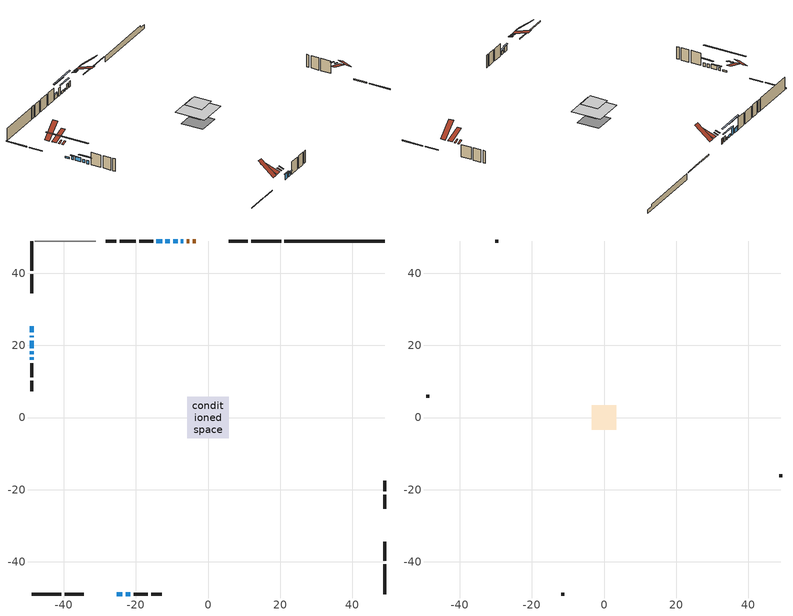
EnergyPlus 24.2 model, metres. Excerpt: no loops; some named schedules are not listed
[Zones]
conditioned space
 floor othersidecoefficients (Floor1 construction): -2.26,-2.26 -2.26,2.26 2.26,2.26 2.26,-2.26 z0.23
 floor adiabatic (AdiabaticFloorConstruction): -5.78,-5.78 -5.78,5.78 5.78,5.78 5.78,-5.78 z2.67
 floor foundation (Slab1 construction): -4.25,-4.25 -4.25,4.25 4.25,4.25 4.25,-4.25 z-2.06
 wall outside (RimJoist1 construction): 20.24,48.9 11.95,48.9 / -48.9,-48.9 -40.61,-48.9 / -48.9,48.9 -48.9,40.61 / 48.9,-48.9 48.9,-40.61 z0.23:0.53
 wall outside (RimJoist2 construction): 11.02,48.9 5.82,48.9 / -39.69,-48.9 -34.48,-48.9 / -48.9,39.69 -48.9,34.48 / 48.9,-39.69 48.9,-34.48 z0.23:0.53
 wall outside (AdiabaticWallConstruction 1): -3.4,48.9 -4.21,48.9 z0.23:2.26
 wall outside (AdiabaticWallConstruction): -6.88,48.9 -7.49,48.9 z0.23:1.15; -8.42,48.9 -9.64,48.9 z0.23:1.25; -48.9,25.26 -48.9,23.63 z0.23:0.84; -48.9,22.71 -48.9,22.19 z0.23:1.4; -10.57,48.9 -11.79,48.9 z0.23:3.35; -48.9,21.27 -48.9,19.23 z0.23:1.75; -25.26,-48.9 -23.74,-48.9 z0.23:2.26; -22.81,-48.9 -21.49,-48.9 / -48.9,18.3 -48.9,17.59 / -48.9,16.67 -48.9,15.95 z0.23:1.55; -12.71,48.9 -14.29,48.9 z0.23:1.96
 wall outside (Wall1 construction): -15.22,48.9 -19.09,48.9 / -20.56,-48.9 -16.69,-48.9 / -48.9,15.02 -48.9,11.15 / 48.9,-25.26 48.9,-21.39 z0.23:5.11
 wall outside (Wall3 construction): -25.42,48.9 -28.39,48.9 / -15.76,-48.9 -12.79,-48.9 / -48.9,10.23 -48.9,7.25 / 48.9,-20.46 48.9,-17.49 z0.23:5.11
 wall foundation (FoundationWall1 construction): 21.16,48.9,-2.06 21.16,48.9,0.23 46.13,48.9,0.23 46.13,48.9,-0.57 48.9,48.9,-0.57 48.9,48.9,-2.06
 wall othersidecoefficients (AdiabaticWallConstruction 1): -5.14,48.9 -5.95,48.9 z0.23:2.26
 wall othersidecoefficients (Wall2 construction): -20.02,48.9 -24.49,48.9 z0.23:5.11
 wall adiabatic (Wall5 construction): -31.12,48.9 -47.97,48.9 z0.23:5.11
 window (WindowConstruction): -6.88,48.9 -7.49,48.9 z0.23:1.14
 window (WindowConstruction 9): -8.42,48.9 -9.64,48.9 z0.23:1.24
 window (WindowConstruction 10): -48.9,25.26 -48.9,23.63 z0.23:0.84
 window (WindowConstruction 1): -48.9,22.7 -48.9,22.19 z0.23:1.4
 window (WindowConstruction 2): -10.57,48.9 -11.79,48.9 z0.23:3.35
 window (WindowConstruction 3): -48.9,21.27 -48.9,19.23 z0.23:1.75
 window (WindowConstruction 4): -25.26,-48.9 -23.74,-48.9 z0.23:2.26
 window (WindowConstruction 5): -22.81,-48.9 -21.49,-48.9 z0.23:1.55
 window (WindowConstruction 6): -48.9,18.3 -48.9,17.59 z0.23:1.55
 window (WindowConstruction 7): -12.71,48.9 -14.29,48.9 z0.23:1.96
 window (WindowConstruction 8): -48.9,16.66 -48.9,15.95 z0.23:1.55
 door (Door): -3.41,48.9 -4.21,48.9 z0.23:2.26
 door inside (Door 1): -5.14,48.9 -5.95,48.9 z0.23:2.26
 ceiling adiabatic (AdiabaticFloorConstruction): 5.78,-5.78 5.78,5.78 -5.78,5.78 -5.78,-5.78 z2.67
 roof outside (Roof2 construction): 0.29,48.9,5.11 0.29,42.33,7.3 2.03,42.33,7.3 2.03,48.9,5.11; -28.96,-48.9,5.11 -28.96,-42.33,7.3 -30.69,-42.33,7.3 -30.69,-48.9,5.11; -48.9,28.96,5.11 -42.33,28.96,7.3 -42.33,30.69,7.3 -48.9,30.69,5.11; 48.9,-28.96,5.11 42.33,-28.96,7.3 42.33,-30.69,7.3 48.9,-30.69,5.11
 roof outside (Roof3 construction): -1.07,48.9,5.11 -1.07,47.24,5.66 -0.63,47.24,5.66 -0.63,48.9,5.11; -27.59,-48.9,5.11 -27.59,-47.24,5.66 -28.03,-47.24,5.66 -28.03,-48.9,5.11; -48.9,27.59,5.11 -47.24,27.59,5.66 -47.24,28.03,5.66 -48.9,28.03,5.11; 48.9,-27.59,5.11 47.24,-27.59,5.66 47.24,-28.03,5.66 48.9,-28.03,5.11
 roof outside (Roof4 construction): -2.48,48.9,5.11 -2.48,47.1,5.71 -2,47.1,5.71 -2,48.9,5.11; -26.19,-48.9,5.11 -26.19,-47.1,5.71 -26.66,-47.1,5.71 -26.66,-48.9,5.11; -48.9,26.19,5.11 -47.1,26.19,5.71 -47.1,26.66,5.71 -48.9,26.66,5.11; 48.9,-26.19,5.11 47.1,-26.19,5.71 47.1,-26.66,5.71 48.9,-26.66,5.11
attic - vented
 floor to conditioned space (Floor2 construction Reversed): -3.39,-3.39 -3.39,3.39 3.39,3.39 3.39,-3.39 z5.11
 wall outside (Wall4 construction): -29.32,48.9 -30.19,48.9 / -11.86,-48.9 -10.98,-48.9 / -48.9,6.32 -48.9,5.45 / 48.9,-16.56 48.9,-15.68 z0.23:5.11
 roof outside (Roof1 construction): 2.96,48.9,5.11 2.96,42.96,10.05 4.89,42.96,10.05 4.89,48.9,5.11; -31.62,-48.9,5.11 -31.62,-42.96,10.05 -33.55,-42.96,10.05 -33.55,-48.9,5.11; -48.9,31.62,5.11 -42.96,31.62,10.05 -42.96,33.55,10.05 -48.9,33.55,5.11; 48.9,-31.62,5.11 42.96,-31.62,10.05 42.96,-33.55,10.05 48.9,-33.55,5.11
shading: -10.13,48.9 -4.24,48.9 -4.24,49.31 -10.13,49.31 z3.78; -14.72,48.9 -3.34,48.9 -3.34,49.31 -14.72,49.31 z6.33; -48.9,16.01 -48.9,32.88 -49.36,32.88 -49.36,16.01 z8.46; -48.9,21.73 -48.9,23.16 -49.3,23.16 -49.3,21.73 z1.86; -14.43,48.9 -7.93,48.9 -7.93,49.31 -14.43,49.31 z5.99; -48.9,19.08 -48.9,21.41 -49.2,21.41 -49.2,19.08 z1.9; -23.28,-48.9 -25.72,-48.9 -25.72,-49.3 -23.28,-49.3 z2.72; -21.03,-48.9 -23.27,-48.9 -23.27,-49.36 -21.03,-49.36 z2.01; -48.9,16.07 -48.9,19.82 -49.36,19.82 -49.36,16.07 z3.07; -14.49,48.9 -12.51,48.9 -12.51,49.31 -14.49,49.31 z2.16; -48.9,14.43 -48.9,18.18 -49.36,18.18 -49.36,14.43 z3.07
[Building]
Building 1: Terrain=Suburbs
[Site:Location]
Erieau AUT_ON: Latitude {deg}=42.25; Longitude {deg}=-81.9; Time Zone {hr}=-5; Elevation {m}=178; Keep Site Location Information=Yes
[Site:GroundTemperature:Shallow]
5.2292, 3.30147, 3.1471, 4.0619, 7.73432, 11.3896, 14.5586, 16.5661, 16.7366, 15.1039, 12.0157, 8.47254
[Site:WaterMainsTemperature]
Calculation Method=Schedule; Temperature Schedule=mains temperature schedule
[Material] Roughness=Rough; Thermal Absorptance=0.9
Name | Thickness {m} | Conductivity {W/m-K} | Density {kg/m3} | Specific Heat {J/kg-K} | Solar Absorptance | Visible Absorptance
asphalt or fiberglass shingles | 0.00635 | 0.162714 | 1121.4 | 1465.45 | 0.4 | 0.4
ceiling loosefill ins | 0.254 | 0.0480833 | 16.02 | 1046.75 | 0.7 | 0.7
ceiling stud and cavity | 0.1397 | 0.11019 | 65.682 | 1177.47 | 0.7 | 0.7
concrete 4.0 in. | 0.1016 | 1.803125 | 2242.8 | 837.4 | 0.7 | 0.7
concrete 8.0 in. | 0.2032 | 1.803125 | 2242.8 | 837.4 | 0.7 | 0.7
door material | 0.04445 | 0.053851 | 512.64 | 1214.23 | 0.7 | 0.7
door material 1 | 0.04445 | 0.060037 | 512.64 | 1214.23 | 0.7 | 0.7
exterior vertical ins | 0.0171831 | 0.029427 | 32.04 | 1214.23 | 0.7 | 0.7
floor covering | 0.0127 | 0.0433444 | 54.468 | 1339.84 | 0.6 | 0.6
floor rigid ins | 0.103632 | 0.029427 | 32.04 | 1214.23 | 0.7 | 0.7
floor rigid ins 1; wall rigid ins 2 | 0.512978 | 0.029427 | 32.04 | 1214.23 | 0.7 | 0.7
floor stud and cavity | 0.1397 | 0.245705 | 92.3553 | 1139.71 | 0.7 | 0.7
floor stud and cavity 1 | 0.1397 | 1.75129 | 37.0049 | 1207.88 | 0.7 | 0.7
furniture material conditioned space 1 | 0.1524 | 0.115458 | 640.8 | 1214.23 | 0.6 | 0.6
gypsum board | 0.0127 | 0.160291 | 801 | 837.4 | 0.6 | 0.6
gypsum board 1 | 0.0127 | 0.160291 | 801 | 837.4 | 0.7 | 0.7
osb sheathing 0.5 in. | 0.0127 | 0.115458 | 512.64 | 1214.23 | 0.7 | 0.7
osb sheathing 0.75 in. | 0.01905 | 0.115458 | 512.64 | 1214.23 | 0.7 | 0.7
osb sheathing 2.0 in. | 0.0508 | 0.115458 | 512.64 | 1214.23 | 0.7 | 0.7
rim joist rigid ins; roof rigid ins; wall rigid ins | 0.051816 | 0.029427 | 32.04 | 1214.23 | 0.7 | 0.7
rim joist stud and cavity | 0.0508 | 0.0405436 | 125.044 | 1163.47 | 0.6 | 0.6
rim joist stud and cavity 1 | 0.0508 | 0.0348607 | 125.044 | 1163.47 | 0.6 | 0.6
roof stud and cavity | 0.2032 | 0.631348 | 78.34581 | 1123.46 | 0.7 | 0.7
roof stud and cavity 1 | 0.2032 | 0.910213 | 78.34581 | 1123.46 | 0.7 | 0.7
roof stud and cavity 2 | 0.2032 | 0.869083 | 78.34581 | 1123.46 | 0.7 | 0.7
wall rigid ins 1 | 0.051816 | 0.029427 | 32.04 | 1214.23 | 0.4 | 0.4
wall stud and cavity | 0.1397 | 0.156179 | 139.0536 | 1170.24 | 0.7 | 0.7
wall stud and cavity 1 | 0.1397 | 0.187766 | 139.0536 | 1170.24 | 0.7 | 0.7
wall stud and cavity 2 | 0.1397 | 0.261849 | 139.0536 | 1170.24 | 0.7 | 0.7
wall stud and cavity 3 | 0.0889 | 6.1454 | 50.32683 | 1063.81 | 0.6 | 0.6
wall stud and cavity 4 | 0.1397 | 0.132111 | 139.0536 | 1170.24 | 0.7 | 0.7
wall stud and cavity 5 | 0.0889 | 0.380278 | 52.3479 | 1209.89 | 0.7 | 0.7
wall stud and cavity 6 | 0.0889 | 0.391764 | 83.0341 | 1211.67 | 0.7 | 0.7
wood siding | 0.0254 | 0.102417 | 544.68 | 1172.36 | 0.4 | 0.4
wood siding 1 | 0.00254 | 0.102417 | 544.68 | 1172.36 | 0.4 | 0.4
wood siding 2; wood siding 3; wood siding 4 | 0.0254 | 0.102417 | 544.68 | 1172.36 | 0.7 | 0.7
[WindowMaterial:SimpleGlazingSystem]
Name | U-Factor {W/m2-K} | Solar Heat Gain Coefficient
WindowMaterial | 2.88102 | 0.57
WindowMaterial 1 | 2.56418 | 0.46
WindowMaterial 10 | 2.671499 | 0.42
WindowMaterial 2 | 2.37851 | 0.65
WindowMaterial 3 | 2.257005 | 0.6
WindowMaterial 4 | 2.57327 | 0.54
WindowMaterial 5 | 2.48526 | 0.57
WindowMaterial 6 | 2.50286 | 0.6
WindowMaterial 7 | 2.2042 | 0.64
WindowMaterial 8 | 2.58576 | 0.52
WindowMaterial 9 | 2.38022 | 0.55
[Construction]
AdiabaticFloorConstruction: floor stud and cavity 1, floor rigid ins 1, osb sheathing 0.75 in., floor covering
AdiabaticWallConstruction: wood siding 3, wall rigid ins 2, wall stud and cavity 5, gypsum board
AdiabaticWallConstruction 1: wood siding 4, wall rigid ins 2, wall stud and cavity 5, gypsum board
Door: door material
Door 1: door material 1
Floor1 construction: floor stud and cavity, floor rigid ins, osb sheathing 0.75 in., floor covering
Floor2 construction Reversed: gypsum board, ceiling stud and cavity, ceiling loosefill ins
FoundationWall1 construction: concrete 8.0 in., gypsum board 1
furniture construction conditioned space 1: furniture material conditioned space 1
PartitionWallConstruction: gypsum board, wall stud and cavity 6, gypsum board
RimJoist1 construction: wood siding 2, rim joist rigid ins, osb sheathing 2.0 in., rim joist stud and cavity
RimJoist2 construction: wood siding 2, rim joist rigid ins, osb sheathing 2.0 in., rim joist stud and cavity 1
Roof1 construction: asphalt or fiberglass shingles
Roof2 construction: asphalt or fiberglass shingles, roof rigid ins, osb sheathing 0.75 in., roof stud and cavity, gypsum board
Roof3 construction: asphalt or fiberglass shingles, roof rigid ins, osb sheathing 0.75 in., roof stud and cavity 1, gypsum board
Roof4 construction: asphalt or fiberglass shingles, roof rigid ins, osb sheathing 0.75 in., roof stud and cavity 2, gypsum board
Slab1 construction: concrete 4.0 in.
Wall1 construction: wood siding, wall rigid ins, osb sheathing 0.5 in., wall stud and cavity, gypsum board
Wall2 construction: wall rigid ins 1, osb sheathing 0.5 in., wall stud and cavity 1, gypsum board
Wall3 construction: wood siding, wall rigid ins, osb sheathing 0.5 in., wall stud and cavity 2, gypsum board
Wall4 construction: wood siding 1, wall stud and cavity 3
Wall5 construction: wall rigid ins 1, osb sheathing 0.5 in., wall stud and cavity 4, gypsum board
WindowConstruction: WindowMaterial
WindowConstruction 1: WindowMaterial 1
WindowConstruction 10: WindowMaterial 10
WindowConstruction 2: WindowMaterial 2
WindowConstruction 3: WindowMaterial 3
WindowConstruction 4: WindowMaterial 4
WindowConstruction 5: WindowMaterial 5
WindowConstruction 6: WindowMaterial 6
WindowConstruction 7: WindowMaterial 7
WindowConstruction 8: WindowMaterial 8
WindowConstruction 9: WindowMaterial 9
[Zone] Multiplier=1; Part of Total Floor Area=Yes
Name | Volume {m3}
attic - vented | 33.1689
conditioned space | 599.4
[Space]
Name | Zone | Volume {m3}
attic - vented 1 | attic - vented | 33.1689
conditioned space 1 | conditioned space | 599.4
[ZoneInfiltration:EffectiveLeakageArea]
infil attic - vented 1: Zone or Space=attic - vented 1; Schedule=Always On Discrete; Effective Air Leakage Area {cm2}=2202.72; Stack Coefficient=0.000683192; Wind Coefficient=1.766e-05
[ZoneMixing]
whole house fan mix: Zone or Space=attic - vented; Schedule=Always On Continuous; Design Flow Rate Calculation Method=Flow/Zone; Design Flow Rate {m3/s}=0; Source Zone or Space=conditioned space
[SurfaceProperty:OtherSideCoefficients]
other non-freezing space: Combined Convective/Radiative Film Coefficient {W/m2-K}=8.35; Constant Temperature Coefficient=1; External Dry-Bulb Temperature Coefficient=0; Ground Temperature Coefficient=0; Wind Speed Coefficient=0; Zone Air Temperature Coefficient=0; Constant Temperature Schedule=other non-freezing space; Previous Other Side Temperature Coefficient=0
[SurfaceProperty:ExposedFoundationPerimeter]
Slab1: Exposed Perimeter Calculation Method=TotalExposedPerimeter; Total Exposed Perimeter {m}=27.737
[InternalMass] Zone or ZoneList=conditioned space; Space or SpaceList=conditioned space 1
Name | Construction | Surface Area {m2}
furniture mass conditioned space 1 | furniture construction conditioned space 1 | 90.4917
partition wall mass | PartitionWallConstruction | 226.229
[Lights]
interior lighting: Zone or ZoneList or Space or SpaceList=conditioned space 1; Schedule=interior lighting schedule; Design Level Calculation Method=LightingLevel; Lighting Level {W}=343.2; Return Air Fraction=0; Fraction Radiant=0.6; Fraction Visible=0.2; Fraction Replaceable=1
[People]
occupants: Zone or ZoneList or Space or SpaceList=conditioned space 1; Number of People Schedule=occupants schedule; Number of People Calculation Method=People; Number of People=3; Fraction Radiant=0.314171; Sensible Heat Fraction=0.56303; Activity Level Schedule=occupants activity schedule; Carbon Dioxide Generation Rate {m3/s-W}=0; Enable ASHRAE 55 Comfort Warnings=No; Mean Radiant Temperature Calculation Type=EnclosureAveraged
[ElectricEquipment] Zone or ZoneList or Space or SpaceList=conditioned space 1; Design Level Calculation Method=EquipmentLevel
Name | Schedule | Design Level {W} | Fraction Latent | Fraction Radiant | Fraction Lost
clothes dryer | clothes dryer schedule | 140.772 | 0.015 | 0.081 | 0.85
clothes washer | clothes washer schedule | 32.1985 | 0.03 | 0.162 | 0.7
cooking range | cooking range schedule | 208.969 | 0.08 | 0.432 | 0.2
dishwasher | dishwasher schedule | 66.8632 | 0.3 | 0.18 | 0.4
fridge | fridge schedule | 72.9452 | 0 | 0.6 | 0
mech vent bath fan 0 | mech vent bath fan 0 schedule | 50.2 | 0 | 0 | 1
mech vent bath fan 1 | mech vent bath fan 1 schedule | 50.2 | 0 | 0 | 1
mech vent bath fan 2 | mech vent bath fan 2 schedule | 50.2 | 0 | 0 | 1
mech vent house fan | mech vent house fan schedule | 0.95 | 0 | 0 | 1
mech vent house fan cfis | mech vent house fan cfis schedule | 0 | 0 | 0 | 0
misc plug loads | misc plug loads schedule | 494.7 | 0.045 | 0.513 | 0.1
whole house fan | Always On Discrete | 0 | 0 | 0 | 1
[OtherEquipment] Zone or ZoneList or Space or SpaceList=conditioned space 1; Design Level Calculation Method=EquipmentLevel
Name | Fuel Type | Schedule | Design Level {W} | Fraction Latent | Fraction Radiant | Fraction Lost
clothes dryer 1 | Electricity | clothes dryer schedule | 0 | 0.015 | 0.081 | 0.85
cooking range 1 | Electricity | cooking range schedule | 0 | 0.08 | 0.432 | 0.2
general water use latent | None | general water use schedule | 59.3978 | 1 | 0 | 0
general water use sensible | None | general water use schedule | -58.539 | 0 | 0.6 | 0
mech vent house fan latent load | None | Always On Discrete | 0 | 1 | 0 | 0
mech vent house fan sensible load | None | Always On Discrete | 0 | 0 | 0 | 0
water heater energy adjustment1 | NaturalGas | Always On Discrete | 0.01 | 0 | 0 | 1
[ZoneInfiltration:DesignFlowRate] Zone or ZoneList or Space or SpaceList=conditioned space 1; Schedule=Always On Discrete; Design Flow Rate Calculation Method=Flow/Zone; Design Flow Rate {m3/s}=0
infil flow; natural vent flow; whole house fan flow
[Foundation:Kiva]
Foundation Kiva 1: Initial Indoor Air Temperature {C}=18; Wall Height Above Grade {m}=0.230002; Wall Depth Below Slab {m}=0.2032; Custom Block Material Name 1=exterior vertical ins; Custom Block Depth 1 {m}=2.28999; Custom Block X Position 1 {m}=0.2159; Custom Block Z Position 1 {m}=0
[Foundation:Kiva:Settings]
Soil Conductivity {W/m-K}=0.849921; Soil Density {kg/m3}=1842.3; Soil Specific Heat {J/kg-K}=418.7; Ground Solar Absorptivity=0.9; Ground Thermal Absorptivity=0.9; Ground Surface Roughness {m}=0.03; Far-Field Width {m}=40; Deep-Ground Boundary Condition=ZeroFlux; Deep-Ground Depth {m}=40; Minimum Cell Dimension {m}=0.2; Maximum Cell Growth Coefficient=3; Simulation Timestep=Timestep
[Exterior:Lights]
exterior lighting: Schedule=exterior lighting schedule; Design Level {W}=75.6
[Schedule:Constant]
Name | Hourly Value
Always On Continuous; mech vent house fan schedule; mech vent house fan cfis schedule; Always On Discrete | 1
other non-freezing space; fridge schedule | 0
occupants activity schedule | 117.228
[Schedule:Week:Daily]
interior lighting schedule Week Rule - Jan1-Jan27: interior lighting schedule day, interior lighting schedule day, interior lighting schedule day, interior lighting schedule day, interior lighting schedule day, interior lighting schedule day, interior lighting schedule day, interior lighting schedule default day, interior lighting schedule default day, interior lighting schedule default day, interior lighting schedule default day, interior lighting schedule default day
interior lighting schedule Week Rule - Jan28-Feb3: interior lighting schedule day, interior lighting schedule day, interior lighting schedule day, interior lighting schedule day, interior lighting schedule day 1, interior lighting schedule day 1, interior lighting schedule day 1, interior lighting schedule default day, interior lighting schedule default day, interior lighting schedule default day, interior lighting schedule default day, interior lighting schedule default day
interior lighting schedule Week Rule - Feb4-Feb24: interior lighting schedule day 1, interior lighting schedule day 1, interior lighting schedule day 1, interior lighting schedule day 1, interior lighting schedule day 1, interior lighting schedule day 1, interior lighting schedule day 1, interior lighting schedule default day, interior lighting schedule default day, interior lighting schedule default day, interior lighting schedule default day, interior lighting schedule default day
interior lighting schedule Week Rule - Feb25-Mar3: interior lighting schedule day 1, interior lighting schedule day 1, interior lighting schedule day 1, interior lighting schedule day 1, interior lighting schedule day 2, interior lighting schedule day 2, interior lighting schedule day 2, interior lighting schedule default day, interior lighting schedule default day, interior lighting schedule default day, interior lighting schedule default day, interior lighting schedule default day
interior lighting schedule Week Rule - Mar4-Mar31: interior lighting schedule day 2, interior lighting schedule day 2, interior lighting schedule day 2, interior lighting schedule day 2, interior lighting schedule day 2, interior lighting schedule day 2, interior lighting schedule day 2, interior lighting schedule default day, interior lighting schedule default day, interior lighting schedule default day, interior lighting schedule default day, interior lighting schedule default day
interior lighting schedule Week Rule - Apr1-Apr28: interior lighting schedule day 3, interior lighting schedule day 3, interior lighting schedule day 3, interior lighting schedule day 3, interior lighting schedule day 3, interior lighting schedule day 3, interior lighting schedule day 3, interior lighting schedule default day, interior lighting schedule default day, interior lighting schedule default day, interior lighting schedule default day, interior lighting schedule default day
interior lighting schedule Week Rule - Apr29-May5: interior lighting schedule day 3, interior lighting schedule day 3, interior lighting schedule day 4, interior lighting schedule day 4, interior lighting schedule day 4, interior lighting schedule day 4, interior lighting schedule day 4, interior lighting schedule default day, interior lighting schedule default day, interior lighting schedule default day, interior lighting schedule default day, interior lighting schedule default day
interior lighting schedule Week Rule - May6-May26: interior lighting schedule day 4, interior lighting schedule day 4, interior lighting schedule day 4, interior lighting schedule day 4, interior lighting schedule day 4, interior lighting schedule day 4, interior lighting schedule day 4, interior lighting schedule default day, interior lighting schedule default day, interior lighting schedule default day, interior lighting schedule default day, interior lighting schedule default day
interior lighting schedule Week Rule - May27-Jun2: interior lighting schedule day 4, interior lighting schedule day 4, interior lighting schedule day 4, interior lighting schedule day 4, interior lighting schedule day 4, interior lighting schedule day 5, interior lighting schedule day 5, interior lighting schedule default day, interior lighting schedule default day, interior lighting schedule default day, interior lighting schedule default day, interior lighting schedule default day
interior lighting schedule Week Rule - Jun3-Jun30: interior lighting schedule day 5, interior lighting schedule day 5, interior lighting schedule day 5, interior lighting schedule day 5, interior lighting schedule day 5, interior lighting schedule day 5, interior lighting schedule day 5, interior lighting schedule default day, interior lighting schedule default day, interior lighting schedule default day, interior lighting schedule default day, interior lighting schedule default day
interior lighting schedule Week Rule - Jul1-Jul28: interior lighting schedule day 6, interior lighting schedule day 6, interior lighting schedule day 6, interior lighting schedule day 6, interior lighting schedule day 6, interior lighting schedule day 6, interior lighting schedule day 6, interior lighting schedule default day, interior lighting schedule default day, interior lighting schedule default day, interior lighting schedule default day, interior lighting schedule default day
interior lighting schedule Week Rule - Jul29-Aug4: interior lighting schedule day 6, interior lighting schedule day 6, interior lighting schedule day 6, interior lighting schedule day 7, interior lighting schedule day 7, interior lighting schedule day 7, interior lighting schedule day 7, interior lighting schedule default day, interior lighting schedule default day, interior lighting schedule default day, interior lighting schedule default day, interior lighting schedule default day
interior lighting schedule Week Rule - Aug5-Aug25: interior lighting schedule day 7, interior lighting schedule day 7, interior lighting schedule day 7, interior lighting schedule day 7, interior lighting schedule day 7, interior lighting schedule day 7, interior lighting schedule day 7, interior lighting schedule default day, interior lighting schedule default day, interior lighting schedule default day, interior lighting schedule default day, interior lighting schedule default day
interior lighting schedule Week Rule - Aug26-Sep1: interior lighting schedule day 7, interior lighting schedule day 7, interior lighting schedule day 7, interior lighting schedule day 7, interior lighting schedule day 7, interior lighting schedule day 7, interior lighting schedule day 8, interior lighting schedule default day, interior lighting schedule default day, interior lighting schedule default day, interior lighting schedule default day, interior lighting schedule default day
interior lighting schedule Week Rule - Sep2-Sep29: interior lighting schedule day 8, interior lighting schedule day 8, interior lighting schedule day 8, interior lighting schedule day 8, interior lighting schedule day 8, interior lighting schedule day 8, interior lighting schedule day 8, interior lighting schedule default day, interior lighting schedule default day, interior lighting schedule default day, interior lighting schedule default day, interior lighting schedule default day
interior lighting schedule Week Rule - Sep30-Oct6: interior lighting schedule day 8, interior lighting schedule day 9, interior lighting schedule day 9, interior lighting schedule day 9, interior lighting schedule day 9, interior lighting schedule day 9, interior lighting schedule day 9, interior lighting schedule default day, interior lighting schedule default day, interior lighting schedule default day, interior lighting schedule default day, interior lighting schedule default day
interior lighting schedule Week Rule - Oct7-Oct27: interior lighting schedule day 9, interior lighting schedule day 9, interior lighting schedule day 9, interior lighting schedule day 9, interior lighting schedule day 9, interior lighting schedule day 9, interior lighting schedule day 9, interior lighting schedule default day, interior lighting schedule default day, interior lighting schedule default day, interior lighting schedule default day, interior lighting schedule default day
interior lighting schedule Week Rule - Oct28-Nov3: interior lighting schedule day 9, interior lighting schedule day 9, interior lighting schedule day 9, interior lighting schedule day 9, interior lighting schedule day 10, interior lighting schedule day 10, interior lighting schedule day 10, interior lighting schedule default day, interior lighting schedule default day, interior lighting schedule default day, interior lighting schedule default day, interior lighting schedule default day
interior lighting schedule Week Rule - Nov4-Nov24: interior lighting schedule day 10, interior lighting schedule day 10, interior lighting schedule day 10, interior lighting schedule day 10, interior lighting schedule day 10, interior lighting schedule day 10, interior lighting schedule day 10, interior lighting schedule default day, interior lighting schedule default day, interior lighting schedule default day, interior lighting schedule default day, interior lighting schedule default day
interior lighting schedule Week Rule - Nov25-Dec1: interior lighting schedule day 10, interior lighting schedule day 10, interior lighting schedule day 10, interior lighting schedule day 10, interior lighting schedule day 10, interior lighting schedule day 10, interior lighting schedule day 11, interior lighting schedule default day, interior lighting schedule default day, interior lighting schedule default day, interior lighting schedule default day, interior lighting schedule default day
interior lighting schedule Week Rule - Dec2-Dec31: interior lighting schedule day 11, interior lighting schedule day 11, interior lighting schedule day 11, interior lighting schedule day 11, interior lighting schedule day 11, interior lighting schedule day 11, interior lighting schedule day 11, interior lighting schedule default day, interior lighting schedule default day, interior lighting schedule default day, interior lighting schedule default day, interior lighting schedule default day
occupants schedule Week Rule - Jan1-Dec31: occupants schedule day, occupants schedule day, occupants schedule day, occupants schedule day, occupants schedule day, occupants schedule day, occupants schedule day, occupants schedule default day, occupants schedule default day, occupants schedule default day, occupants schedule default day, occupants schedule default day
clothes dryer schedule Week Rule - Jan1-Dec31: clothes dryer schedule day, clothes dryer schedule day, clothes dryer schedule day, clothes dryer schedule day, clothes dryer schedule day, clothes dryer schedule day, clothes dryer schedule day, clothes dryer schedule default day, clothes dryer schedule default day, clothes dryer schedule default day, clothes dryer schedule default day, clothes dryer schedule default day
clothes washer schedule Week Rule - Jan1-Dec31: clothes washer schedule day, clothes washer schedule day, clothes washer schedule day, clothes washer schedule day, clothes washer schedule day, clothes washer schedule day, clothes washer schedule day, clothes washer schedule default day, clothes washer schedule default day, clothes washer schedule default day, clothes washer schedule default day, clothes washer schedule default day
cooking range schedule Week Rule - Jan1-Dec31: cooking range schedule day, cooking range schedule day, cooking range schedule day, cooking range schedule day, cooking range schedule day, cooking range schedule day, cooking range schedule day, cooking range schedule default day, cooking range schedule default day, cooking range schedule default day, cooking range schedule default day, cooking range schedule default day
dishwasher schedule Week Rule - Jan1-Dec31: dishwasher schedule day, dishwasher schedule day, dishwasher schedule day, dishwasher schedule day, dishwasher schedule day, dishwasher schedule day, dishwasher schedule day, dishwasher schedule default day, dishwasher schedule default day, dishwasher schedule default day, dishwasher schedule default day, dishwasher schedule default day
mech vent bath fan 0 schedule Week Rule - Jan1-Dec31: mech vent bath fan 0 schedule day, mech vent bath fan 0 schedule day, mech vent bath fan 0 schedule day, mech vent bath fan 0 schedule day, mech vent bath fan 0 schedule day, mech vent bath fan 0 schedule day, mech vent bath fan 0 schedule day, mech vent bath fan 0 schedule default day, mech vent bath fan 0 schedule default day, mech vent bath fan 0 schedule default day, mech vent bath fan 0 schedule default day, mech vent bath fan 0 schedule default day
mech vent bath fan 1 schedule Week Rule - Jan1-Dec31: mech vent bath fan 1 schedule day, mech vent bath fan 1 schedule day, mech vent bath fan 1 schedule day, mech vent bath fan 1 schedule day, mech vent bath fan 1 schedule day, mech vent bath fan 1 schedule day, mech vent bath fan 1 schedule day, mech vent bath fan 1 schedule default day, mech vent bath fan 1 schedule default day, mech vent bath fan 1 schedule default day, mech vent bath fan 1 schedule default day, mech vent bath fan 1 schedule default day
mech vent bath fan 2 schedule Week Rule - Jan1-Dec31: mech vent bath fan 2 schedule day, mech vent bath fan 2 schedule day, mech vent bath fan 2 schedule day, mech vent bath fan 2 schedule day, mech vent bath fan 2 schedule day, mech vent bath fan 2 schedule day, mech vent bath fan 2 schedule day, mech vent bath fan 2 schedule default day, mech vent bath fan 2 schedule default day, mech vent bath fan 2 schedule default day, mech vent bath fan 2 schedule default day, mech vent bath fan 2 schedule default day
misc plug loads schedule Week Rule - Jan1-Dec31: misc plug loads schedule day, misc plug loads schedule day, misc plug loads schedule day, misc plug loads schedule day, misc plug loads schedule day, misc plug loads schedule day, misc plug loads schedule day, misc plug loads schedule default day, misc plug loads schedule default day, misc plug loads schedule default day, misc plug loads schedule default day, misc plug loads schedule default day
general water use schedule Week Rule - Jan1-Dec31: general water use schedule day, general water use schedule day, general water use schedule day, general water use schedule day, general water use schedule day, general water use schedule day, general water use schedule day, general water use schedule default day, general water use schedule default day, general water use schedule default day, general water use schedule default day, general water use schedule default day
exterior lighting schedule Week Rule - Jan1-Jan27: exterior lighting schedule day, exterior lighting schedule day, exterior lighting schedule day, exterior lighting schedule day, exterior lighting schedule day, exterior lighting schedule day, exterior lighting schedule day, exterior lighting schedule default day, exterior lighting schedule default day, exterior lighting schedule default day, exterior lighting schedule default day, exterior lighting schedule default day
exterior lighting schedule Week Rule - Jan28-Feb3: exterior lighting schedule day, exterior lighting schedule day, exterior lighting schedule day, exterior lighting schedule day, exterior lighting schedule day 1, exterior lighting schedule day 1, exterior lighting schedule day 1, exterior lighting schedule default day, exterior lighting schedule default day, exterior lighting schedule default day, exterior lighting schedule default day, exterior lighting schedule default day
exterior lighting schedule Week Rule - Feb4-Feb24: exterior lighting schedule day 1, exterior lighting schedule day 1, exterior lighting schedule day 1, exterior lighting schedule day 1, exterior lighting schedule day 1, exterior lighting schedule day 1, exterior lighting schedule day 1, exterior lighting schedule default day, exterior lighting schedule default day, exterior lighting schedule default day, exterior lighting schedule default day, exterior lighting schedule default day
exterior lighting schedule Week Rule - Feb25-Mar3: exterior lighting schedule day 1, exterior lighting schedule day 1, exterior lighting schedule day 1, exterior lighting schedule day 1, exterior lighting schedule day 2, exterior lighting schedule day 2, exterior lighting schedule day 2, exterior lighting schedule default day, exterior lighting schedule default day, exterior lighting schedule default day, exterior lighting schedule default day, exterior lighting schedule default day
exterior lighting schedule Week Rule - Mar4-Mar31: exterior lighting schedule day 2, exterior lighting schedule day 2, exterior lighting schedule day 2, exterior lighting schedule day 2, exterior lighting schedule day 2, exterior lighting schedule day 2, exterior lighting schedule day 2, exterior lighting schedule default day, exterior lighting schedule default day, exterior lighting schedule default day, exterior lighting schedule default day, exterior lighting schedule default day
[Schedule:Year]
interior lighting schedule: interior lighting schedule Week Rule - Jan1-Jan27, 1, 1, 1, 27, interior lighting schedule Week Rule - Jan28-Feb3, 1, 28, 2, 3, interior lighting schedule Week Rule - Feb4-Feb24, 2, 4, 2, 24, interior lighting schedule Week Rule - Feb25-Mar3, 2, 25, 3, 3, interior lighting schedule Week Rule - Mar4-Mar31, 3, 4, 3, 31, interior lighting schedule Week Rule - Apr1-Apr28, 4, 1, 4, 28, interior lighting schedule Week Rule - Apr29-May5, 4, 29, 5, 5, interior lighting schedule Week Rule - May6-May26, 5, 6, 5, 26, interior lighting schedule Week Rule - May27-Jun2, 5, 27, 6, 2, interior lighting schedule Week Rule - Jun3-Jun30, 6, 3, 6, 30, interior lighting schedule Week Rule - Jul1-Jul28, 7, 1, 7, 28, interior lighting schedule Week Rule - Jul29-Aug4, 7, 29, 8, 4, interior lighting schedule Week Rule - Aug5-Aug25, 8, 5, 8, 25, interior lighting schedule Week Rule - Aug26-Sep1, 8, 26, 9, 1, interior lighting schedule Week Rule - Sep2-Sep29, 9, 2, 9, 29, interior lighting schedule Week Rule - Sep30-Oct6, 9, 30, 10, 6, interior lighting schedule Week Rule - Oct7-Oct27, 10, 7, 10, 27, interior lighting schedule Week Rule - Oct28-Nov3, 10, 28, 11, 3, interior lighting schedule Week Rule - Nov4-Nov24, 11, 4, 11, 24, interior lighting schedule Week Rule - Nov25-Dec1, 11, 25, 12, 1, interior lighting schedule Week Rule - Dec2-Dec31, 12, 2, 12, 31
occupants schedule: occupants schedule Week Rule - Jan1-Dec31, 1, 1, 12, 31
clothes dryer schedule: clothes dryer schedule Week Rule - Jan1-Dec31, 1, 1, 12, 31
clothes washer schedule: clothes washer schedule Week Rule - Jan1-Dec31, 1, 1, 12, 31
cooking range schedule: cooking range schedule Week Rule - Jan1-Dec31, 1, 1, 12, 31
dishwasher schedule: dishwasher schedule Week Rule - Jan1-Dec31, 1, 1, 12, 31
mech vent bath fan 0 schedule: mech vent bath fan 0 schedule Week Rule - Jan1-Dec31, 1, 1, 12, 31
mech vent bath fan 1 schedule: mech vent bath fan 1 schedule Week Rule - Jan1-Dec31, 1, 1, 12, 31
mech vent bath fan 2 schedule: mech vent bath fan 2 schedule Week Rule - Jan1-Dec31, 1, 1, 12, 31
misc plug loads schedule: misc plug loads schedule Week Rule - Jan1-Dec31, 1, 1, 12, 31
general water use schedule: general water use schedule Week Rule - Jan1-Dec31, 1, 1, 12, 31
exterior lighting schedule: exterior lighting schedule Week Rule - Jan1-Jan27, 1, 1, 1, 27, exterior lighting schedule Week Rule - Jan28-Feb3, 1, 28, 2, 3, exterior lighting schedule Week Rule - Feb4-Feb24, 2, 4, 2, 24, exterior lighting schedule Week Rule - Feb25-Mar3, 2, 25, 3, 3, exterior lighting schedule Week Rule - Mar4-Mar31, 3, 4, 3, 31, exterior lighting schedule Week Rule - Apr1-Apr28, 4, 1, 4, 28, exterior lighting schedule Week Rule - Apr29-May5, 4, 29, 5, 5, exterior lighting schedule Week Rule - May6-May26, 5, 6, 5, 26, exterior lighting schedule Week Rule - May27-Jun2, 5, 27, 6, 2, exterior lighting schedule Week Rule - Jun3-Jun30, 6, 3, 6, 30, exterior lighting schedule Week Rule - Jul1-Jul28, 7, 1, 7, 28, exterior lighting schedule Week Rule - Jul29-Aug4, 7, 29, 8, 4, exterior lighting schedule Week Rule - Aug5-Aug25, 8, 5, 8, 25, exterior lighting schedule Week Rule - Aug26-Sep1, 8, 26, 9, 1, exterior lighting schedule Week Rule - Sep2-Sep29, 9, 2, 9, 29, exterior lighting schedule Week Rule - Sep30-Oct6, 9, 30, 10, 6, exterior lighting schedule Week Rule - Oct7-Oct27, 10, 7, 10, 27, exterior lighting schedule Week Rule - Oct28-Nov3, 10, 28, 11, 3, exterior lighting schedule Week Rule - Nov4-Nov24, 11, 4, 11, 24, exterior lighting schedule Week Rule - Nov25-Dec1, 11, 25, 12, 1, exterior lighting schedule Week Rule - Dec2-Dec31, 12, 2, 12, 31
[Schedule:Compact]
mains temperature schedule: Through: 01/01, For: AllDays, Until: 24:00, 8.89333, Through: 01/02, For: AllDays, Until: 24:00, 8.82722, Through: 01/03, For: AllDays, Until: 24:00, 8.76167, Through: 01/04, For: AllDays, Until: 24:00, 8.69778, Through: 01/05, For: AllDays, Until: 24:00, 8.635, Through: 01/06, For: AllDays, Until: 24:00, 8.57333, Through: 01/07, For: AllDays, Until: 24:00, 8.51333, Through: 01/08, For: AllDays, Until: 24:00, 8.455, Through: 01/09, For: AllDays, Until: 24:00, 8.39778, Through: 01/10, For: AllDays, Until: 24:00, 8.34167, Through: 01/11, For: AllDays, Until: 24:00, 8.28722, Through: 01/12, For: AllDays, Until: 24:00, 8.23444, Through: 01/13, For: AllDays, Until: 24:00, 8.18278, Through: 01/14, For: AllDays, Until: 24:00, 8.13222, Through: 01/15, For: AllDays, Until: 24:00, 8.08389, Through: 01/16, For: AllDays, Until: 24:00, 8.03667, Through: 01/17, For: AllDays, Until: 24:00, 7.99111, Through: 01/18, For: AllDays, Until: 24:00, 7.94667, Through: 01/19, For: AllDays, Until: 24:00, 7.90389, Through: 01/20, For: AllDays, Until: 24:00, 7.86278, Through: 01/21, For: AllDays, Until: 24:00, 7.82333, Through: 01/22, For: AllDays, Until: 24:00, 7.78556, Through: 01/23, For: AllDays, Until: 24:00, 7.74889, Through: 01/24, For: AllDays, Until: 24:00, 7.71444, Through: 01/25, For: AllDays, Until: 24:00, 7.68111, Through: 01/26, For: AllDays, Until: 24:00, 7.64944, Through: 01/27, For: AllDays, Until: 24:00, 7.61944, Through: 01/28, For: AllDays, Until: 24:00, 7.59111, Through: 01/29, For: AllDays, Until: 24:00, 7.56444, Through: 01/30, For: AllDays, Until: 24:00, 7.53944, Through: 01/31, For: AllDays, Until: 24:00, 7.51611, Through: 02/01, For: AllDays, Until: 24:00, 7.49444, Through: 02/02, For: AllDays, Until: 24:00, 7.47389, Through: 02/03, For: AllDays, Until: 24:00, 7.45556, Through: 02/04, For: AllDays, Until: 24:00, 7.43889, Through: 02/05, For: AllDays, Until: 24:00, 7.42389, Through: 02/06, For: AllDays, Until: 24:00, 7.41056, Through: 02/07, For: AllDays, Until: 24:00, 7.39889, Through: 02/08, For: AllDays, Until: 24:00, 7.38833, Through: 02/09, For: AllDays, Until: 24:00, 7.38, Through: 02/10, For: AllDays, Until: 24:00, 7.37389, Through: 02/11, For: AllDays, Until: 24:00, 7.36889, Through: 02/12, For: AllDays, Until: 24:00, 7.36556, Through: 02/13, For: AllDays, Until: 24:00, 7.36389, Through: 02/14, For: AllDays, Until: 24:00, 7.36389, Through: 02/15, For: AllDays, Until: 24:00, 7.36611, Through: 02/16, For: AllDays, Until: 24:00, 7.36944, Through: 02/17, For: AllDays, Until: 24:00, 7.375, Through: 02/18, For: AllDays, Until: 24:00, 7.38167, Through: 02/19, For: AllDays, Until: 24:00, 7.39056, Through: 02/20, For: AllDays, Until: 24:00, 7.40056, Through: 02/21, For: AllDays, Until: 24:00, 7.41278, Through: 02/22, For: AllDays, Until: 24:00, 7.42667, Through: 02/23, For: AllDays, Until: 24:00, 7.44222, Through: 02/24, For: AllDays, Until: 24:00, 7.45889, Through: 02/25, For: AllDays, Until: 24:00, 7.47778, Through: 02/26, For: AllDays, Until: 24:00, 7.49833, Through: 02/27, For: AllDays, Until: 24:00, 7.52056, Through: 02/28, For: AllDays, Until: 24:00, 7.54444, Through: 03/01, For: AllDays, Until: 24:00, 7.56944, Through: 03/02, For: AllDays, Until: 24:00, 7.59667, Through: 03/03, For: AllDays, Until: 24:00, 7.62556, Through: 03/04, For: AllDays, Until: 24:00, 7.65556, Through: 03/05, For: AllDays, Until: 24:00, 7.68778, Through: 03/06, For: AllDays, Until: 24:00, 7.72111, Through: 03/07, For: AllDays, Until: 24:00, 7.75611, Through: 03/08, For: AllDays, Until: 24:00, 7.79278, Through: 03/09, For: AllDays, Until: 24:00, 7.83111, Through: 03/10, For: AllDays, Until: 24:00, 7.87111, Through: 03/11, For: AllDays, Until: 24:00, 7.91222, Through: 03/12, For: AllDays, Until: 24:00, 7.95556, Through: 03/13, For: AllDays, Until: 24:00, 8, Through: 03/14, For: AllDays, Until: 24:00, 8.04556, Through: 03/15, For: AllDays, Until: 24:00, 8.09333, Through: 03/16, For: AllDays, Until: 24:00, 8.14222, Through: 03/17, For: AllDays, Until: 24:00, 8.19278, Through: 03/18, For: AllDays, Until: 24:00, 8.24444, Through: 03/19, For: AllDays, Until: 24:00, 8.29778, Through: 03/20, For: AllDays, Until: 24:00, 8.35278, Through: 03/21, For: AllDays, Until: 24:00, 8.40889, Through: 03/22, For: AllDays, Until: 24:00, 8.46611, Through: 03/23, For: AllDays, Until: 24:00, 8.52556, Through: 03/24, For: AllDays, Until: 24:00, 8.58556, Through: 03/25, For: AllDays, Until: 24:00, 8.64722, Through: 03/26, For: AllDays, Until: 24:00, 8.71, Through: 03/27, For: AllDays, Until: 24:00, 8.77444, Through: 03/28, For: AllDays, Until: 24:00, 8.84, Through: 03/29, For: AllDays, Until: 24:00, 8.90667, Through: 03/30, For: AllDays, Until: 24:00, 8.975, Through: 03/31, For: AllDays, Until: 24:00, 9.04389, Through: 04/01, For: AllDays, Until: 24:00, 9.11444, Through: 04/02, For: AllDays, Until: 24:00, 9.18611, Through: 04/03, For: AllDays, Until: 24:00, 9.25889, Through: 04/04, For: AllDays, Until: 24:00, 9.33278, Through: 04/05, For: AllDays, Until: 24:00, 9.40833, Through: 04/06, For: AllDays, Until: 24:00, 9.48444, Through: 04/07, For: AllDays, Until: 24:00, 9.56167, Through: 04/08, For: AllDays, Until: 24:00, 9.64, Through: 04/09, For: AllDays, Until: 24:00, 9.71889, Through: 04/10, For: AllDays, Until: 24:00, 9.79944, Through: 04/11, For: AllDays, Until: 24:00, 9.88056, Through: 04/12, For: AllDays, Until: 24:00, 9.96333, Through: 04/13, For: AllDays, Until: 24:00, 10.0461, Through: 04/14, For: AllDays, Until: 24:00, 10.1306, Through: 04/15, For: AllDays, Until: 24:00, 10.2156, Through: 04/16, For: AllDays, Until: 24:00, 10.3011, Through: 04/17, For: AllDays, Until: 24:00, 10.3878, Through: 04/18, For: AllDays, Until: 24:00, 10.4756, Through: 04/19, For: AllDays, Until: 24:00, 10.5639, Through: 04/20, For: AllDays, Until: 24:00, 10.6528, Through: 04/21, For: AllDays, Until: 24:00, 10.7422, Through: 04/22, For: AllDays, Until: 24:00, 10.8328, Through: 04/23, For: AllDays, Until: 24:00, 10.9239, Through: 04/24, For: AllDays, Until: 24:00, 11.0156, Through: 04/25, For: AllDays, Until: 24:00, 11.1083, Through: 04/26, For: AllDays, Until: 24:00, 11.2011, Through: 04/27, For: AllDays, Until: 24:00, 11.295, Through: 04/28, For: AllDays, Until: 24:00, 11.3889, Through: 04/29, For: AllDays, Until: 24:00, 11.4833, Through: 04/30, For: AllDays, Until: 24:00, 11.5783, Through: 05/01, For: AllDays, Until: 24:00, 11.6739, Through: 05/02, For: AllDays, Until: 24:00, 11.77, Through: 05/03, For: AllDays, Until: 24:00, 11.8661, Through: 05/04, For: AllDays, Until: 24:00, 11.9633, Through: 05/05, For: AllDays, Until: 24:00, 12.06, Through: 05/06, For: AllDays, Until: 24:00, 12.1578, Through: 05/07, For: AllDays, Until: 24:00, 12.255, Through: 05/08, For: AllDays, Until: 24:00, 12.3533, Through: 05/09, For: AllDays, Until: 24:00, 12.4511, Through: 05/10, For: AllDays, Until: 24:00, 12.5494, Through: 05/11, For: AllDays, Until: 24:00, 12.6483, Through: 05/12, For: AllDays, Until: 24:00, 12.7467, Through: 05/13, For: AllDays, Until: 24:00, 12.8456, Through: 05/14, For: AllDays, Until: 24:00, 12.9444, Through: 05/15, For: AllDays, Until: 24:00, 13.0433, Through: 05/16, For: AllDays, Until: 24:00, 13.1422, Through: 05/17, For: AllDays, Until: 24:00, 13.2411, Through: 05/18, For: AllDays, Until: 24:00, 13.34, Through: 05/19, For: AllDays, Until: 24:00, 13.4383, Through: 05/20, For: AllDays, Until: 24:00, 13.5372, Through: 05/21, For: AllDays, Until: 24:00, 13.6356, Through: 05/22, For: AllDays, Until: 24:00, 13.7339, Through: 05/23, For: AllDays, Until: 24:00, 13.8322, Through: 05/24, For: AllDays, Until: 24:00, 13.9306, Through: 05/25, For: AllDays, Until: 24:00, 14.0283, Through: 05/26, For: AllDays, Until: 24:00, 14.1256, Through: 05/27, For: AllDays, Until: 24:00, 14.2228, Through: 05/28, For: AllDays, Until: 24:00, 14.3194, Through: 05/29, For: AllDays, Until: 24:00, 14.4161, Through: 05/30, For: AllDays, Until: 24:00, 14.5122, Through: 05/31, For: AllDays, Until: 24:00, 14.6078, Through: 06/01, For: AllDays, Until: 24:00, 14.7033, Through: 06/02, For: AllDays, Until: 24:00, 14.7978, Through: 06/03, For: AllDays, Until: 24:00, 14.8922, Through: 06/04, For: AllDays, Until: 24:00, 14.9861, Through: 06/05, For: AllDays, Until: 24:00, 15.0789, Through: 06/06, For: AllDays, Until: 24:00, 15.1717, Through: 06/07, For: AllDays, Until: 24:00, 15.2639, Through: 06/08, For: AllDays, Until: 24:00, 15.355, Through: 06/09, For: AllDays, Until: 24:00, 15.4456, Through: 06/10, For: AllDays, Until: 24:00, 15.5356, Through: 06/11, For: AllDays, Until: 24:00, 15.625, Through: 06/12, For: AllDays, Until: 24:00, 15.7139, Through: 06/13, For: AllDays, Until: 24:00, 15.8017, Through: 06/14, For: AllDays, Until: 24:00, 15.8883, Through: 06/15, For: AllDays, Until: 24:00, 15.9744, Through: 06/16, For: AllDays, Until: 24:00, 16.06, Through: 06/17, For: AllDays, Until: 24:00, 16.1444, Through: 06/18, For: AllDays, Until: 24:00, 16.2278, Through: 06/19, For: AllDays, Until: 24:00, 16.3106, Through: 06/20, For: AllDays, Until: 24:00, 16.3922, Through: 06/21, For: AllDays, Until: 24:00, 16.4728, Through: 06/22, For: AllDays, Until: 24:00, 16.5522, Through: 06/23, For: AllDays, Until: 24:00, 16.6311, Through: 06/24, For: AllDays, Until: 24:00, 16.7089, Through: 06/25, For: AllDays, Until: 24:00, 16.7856, Through: 06/26, For: AllDays, Until: 24:00, 16.8606, Through: 06/27, For: AllDays, Until: 24:00, 16.935, Through: 06/28, For: AllDays, Until: 24:00, 17.0083, Through: 06/29, For: AllDays, Until: 24:00, 17.0806, Through: 06/30, For: AllDays, Until: 24:00, 17.1511, Through: 07/01, For: AllDays, Until: 24:00, 17.2211, Through: 07/02, For: AllDays, Until: 24:00, 17.2894, Through: 07/03, For: AllDays, Until: 24:00, 17.3567, Through: 07/04, For: AllDays, Until: 24:00, 17.4228, Through: 07/05, For: AllDays, Until: 24:00, 17.4878, Through: 07/06, For: AllDays, Until: 24:00, 17.5511, Through: 07/07, For: AllDays, Until: 24:00, 17.6133, Through: 07/08, For: AllDays, Until: 24:00, 17.6739, Through: 07/09, For: AllDays, Until: 24:00, 17.7333, Through: 07/10, For: AllDays, Until: 24:00, 17.7911, Through: 07/11, For: AllDays, Until: 24:00, 17.8478, Through: 07/12, For: AllDays, Until: 24:00, 17.9033, Through: 07/13, For: AllDays, Until: 24:00, 17.9572, Through: 07/14, For: AllDays, Until: 24:00, 18.0094, Through: 07/15, For: AllDays, Until: 24:00, 18.0606, Through: 07/16, For: AllDays, Until: 24:00, 18.11, Through: 07/17, For: AllDays, Until: 24:00, 18.1578, Through: 07/18, For: AllDays, Until: 24:00, 18.2044, Through: 07/19, For: AllDays, Until: 24:00, 18.2494, Through: 07/20, For: AllDays, Until: 24:00, 18.2928, Through: 07/21, For: AllDays, Until: 24:00, 18.335, Through: 07/22, For: AllDays, Until: 24:00, 18.3756, Through: 07/23, For: AllDays, Until: 24:00, 18.4139, Through: 07/24, For: AllDays, Until: 24:00, 18.4517, Through: 07/25, For: AllDays, Until: 24:00, 18.4872, Through: 07/26, For: AllDays, Until: 24:00, 18.5211, Through: 07/27, For: AllDays, Until: 24:00, 18.5539, Through: 07/28, For: AllDays, Until: 24:00, 18.5844, Through: 07/29, For: AllDays, Until: 24:00, 18.6139, Through: 07/30, For: AllDays, Until: 24:00, 18.6417, Through: 07/31, For: AllDays, Until: 24:00, 18.6678, Through: 08/01, For: AllDays, Until: 24:00, 18.6917, Through: 08/02, For: AllDays, Until: 24:00, 18.7144, Through: 08/03, For: AllDays, Until: 24:00, 18.7356, Through: 08/04, For: AllDays, Until: 24:00, 18.755, Through: 08/05, For: AllDays, Until: 24:00, 18.7728, Through: 08/06, For: AllDays, Until: 24:00, 18.7889, Through: 08/07, For: AllDays, Until: 24:00, 18.8028, Through: 08/08, For: AllDays, Until: 24:00, 18.8156, Through: 08/09, For: AllDays, Until: 24:00, 18.8267, Through: 08/10, For: AllDays, Until: 24:00, 18.8361, Through: 08/11, For: AllDays, Until: 24:00, 18.8433, Through: 08/12, For: AllDays, Until: 24:00, 18.8494, Through: 08/13, For: AllDays, Until: 24:00, 18.8533, Through: 08/14, For: AllDays, Until: 24:00, 18.8561, Through: 08/15, For: AllDays, Until: 24:00, 18.8567, Through: 08/16, For: AllDays, Until: 24:00, 18.8561, Through: 08/17, For: AllDays, Until: 24:00, 18.8533, Through: 08/18, For: AllDays, Until: 24:00, 18.8489, Through: 08/19, For: AllDays, Until: 24:00, 18.8428, Through: 08/20, For: AllDays, Until: 24:00, 18.835, Through: 08/21, For: AllDays, Until: 24:00, 18.8256, Through: 08/22, For: AllDays, Until: 24:00, 18.8144, Through: 08/23, For: AllDays, Until: 24:00, 18.8017, Through: 08/24, For: AllDays, Until: 24:00, 18.7872, Through: 08/25, For: AllDays, Until: 24:00, 18.7711, Through: 08/26, For: AllDays, Until: 24:00, 18.7533, Through: 08/27, For: AllDays, Until: 24:00, 18.7339, Through: 08/28, For: AllDays, Until: 24:00, 18.7128, Through: 08/29, For: AllDays, Until: 24:00, 18.69, Through: 08/30, For: AllDays, Until: 24:00, 18.6656, Through: 08/31, For: AllDays, Until: 24:00, 18.6394, Through: 09/01, For: AllDays, Until: 24:00, 18.6117, Through: 09/02, For: AllDays, Until: 24:00, 18.5822, Through: 09/03, For: AllDays, Until: 24:00, 18.5511, Through: 09/04, For: AllDays, Until: 24:00, 18.5183, Through: 09/05, For: AllDays, Until: 24:00, 18.4839, Through: 09/06, For: AllDays, Until: 24:00, 18.4483, Through: 09/07, For: AllDays, Until: 24:00, 18.4111, Through: 09/08, For: AllDays, Until: 24:00, 18.3717, Through: 09/09, For: AllDays, Until: 24:00, 18.3311, Through: 09/10, For: AllDays, Until: 24:00, 18.2894, Through: 09/11, For: AllDays, Until: 24:00, 18.2456, Through: 09/12, For: AllDays, Until: 24:00, 18.2006, Through: 09/13, For: AllDays, Until: 24:00, 18.1539, Through: 09/14, For: AllDays, Until: 24:00, 18.1056, Through: 09/15, For: AllDays, Until: 24:00, 18.0561, Through: 09/16, For: AllDays, Until: 24:00, 18.005, Through: 09/17, For: AllDays, Until: 24:00, 17.9528, Through: 09/18, For: AllDays, Until: 24:00, 17.8983, Through: 09/19, For: AllDays, Until: 24:00, 17.8433, Through: 09/20, For: AllDays, Until: 24:00, 17.7867, Through: 09/21, For: AllDays, Until: 24:00, 17.7283, Through: 09/22, For: AllDays, Until: 24:00, 17.6689, Through: 09/23, For: AllDays, Until: 24:00, 17.6078, Through: 09/24, For: AllDays, Until: 24:00, 17.5456, Through: 09/25, For: AllDays, Until: 24:00, 17.4822, Through: 09/26, For: AllDays, Until: 24:00, 17.4172, Through: 09/27, For: AllDays, Until: 24:00, 17.3511, Through: 09/28, For: AllDays, Until: 24:00, 17.2839, Through: 09/29, For: AllDays, Until: 24:00, 17.215, Through: 09/30, For: AllDays, Until: 24:00, 17.1456, Through: 10/01, For: AllDays, Until: 24:00, 17.0744, Through: 10/02, For: AllDays, Until: 24:00, 17.0022, Through: 10/03, For: AllDays, Until: 24:00, 16.9289, Through: 10/04, For: AllDays, Until: 24:00, 16.8544, Through: 10/05, For: AllDays, Until: 24:00, 16.7789, Through: 10/06, For: AllDays, Until: 24:00, 16.7022, Through: 10/07, For: AllDays, Until: 24:00, 16.6244, Through: 10/08, For: AllDays, Until: 24:00, 16.5456, Through: 10/09, For: AllDays, Until: 24:00, 16.4661, Through: 10/10, For: AllDays, Until: 24:00, 16.385, Through: 10/11, For: AllDays, Until: 24:00, 16.3033, Through: 10/12, For: AllDays, Until: 24:00, 16.2206, Through: 10/13, For: AllDays, Until: 24:00, 16.1372, Through: 10/14, For: AllDays, Until: 24:00, 16.0528, Through: 10/15, For: AllDays, Until: 24:00, 15.9672, Through: 10/16, For: AllDays, Until: 24:00, 15.8811, Through: 10/17, For: AllDays, Until: 24:00, 15.7939, Through: 10/18, For: AllDays, Until: 24:00, 15.7061, Through: 10/19, For: AllDays, Until: 24:00, 15.6172, Through: 10/20, For: AllDays, Until: 24:00, 15.5283, Through: 10/21, For: AllDays, Until: 24:00, 15.4383, Through: 10/22, For: AllDays, Until: 24:00, 15.3472, Through: 10/23, For: AllDays, Until: 24:00, 15.2561, Through: 10/24, For: AllDays, Until: 24:00, 15.1639, Through: 10/25, For: AllDays, Until: 24:00, 15.0711, Through: 10/26, For: AllDays, Until: 24:00, 14.9778, Through: 10/27, For: AllDays, Until: 24:00, 14.8839, Through: 10/28, For: AllDays, Until: 24:00, 14.79, Through: 10/29, For: AllDays, Until: 24:00, 14.695, Through: 10/30, For: AllDays, Until: 24:00, 14.6, Through: 10/31, For: AllDays, Until: 24:00, 14.5039, Through: 11/01, For: AllDays, Until: 24:00, 14.4078, Through: 11/02, For: AllDays, Until: 24:00, 14.3111, Through: 11/03, For: AllDays, Until: 24:00, 14.2144, Through: 11/04, For: AllDays, Until: 24:00, 14.1172, Through: 11/05, For: AllDays, Until: 24:00, 14.02, Through: 11/06, For: AllDays, Until: 24:00, 13.9222, Through: 11/07, For: AllDays, Until: 24:00, 13.8239, Through: 11/08, For: AllDays, Until: 24:00, 13.7256, Through: 11/09, For: AllDays, Until: 24:00, 13.6272, Through: 11/10, For: AllDays, Until: 24:00, 13.5289, Through: 11/11, For: AllDays, Until: 24:00, 13.43, Through: 11/12, For: AllDays, Until: 24:00, 13.3311, Through: 11/13, For: AllDays, Until: 24:00, 13.2322, Through: 11/14, For: AllDays, Until: 24:00, 13.1333, Through: 11/15, For: AllDays, Until: 24:00, 13.0344, Through: 11/16, For: AllDays, Until: 24:00, 12.9356, Through: 11/17, For: AllDays, Until: 24:00, 12.8372, Through: 11/18, For: AllDays, Until: 24:00, 12.7383, Through: 11/19, For: AllDays, Until: 24:00, 12.6394, Through: 11/20, For: AllDays, Until: 24:00, 12.5411, Through: 11/21, For: AllDays, Until: 24:00, 12.4428, Through: 11/22, For: AllDays, Until: 24:00, 12.3444, Through: 11/23, For: AllDays, Until: 24:00, 12.2467, Through: 11/24, For: AllDays, Until: 24:00, 12.1494, Through: 11/25, For: AllDays, Until: 24:00, 12.0517, Through: 11/26, For: AllDays, Until: 24:00, 11.955, Through: 11/27, For: AllDays, Until: 24:00, 11.8583, Through: 11/28, For: AllDays, Until: 24:00, 11.7617, Through: 11/29, For: AllDays, Until: 24:00, 11.6661, Through: 11/30, For: AllDays, Until: 24:00, 11.5706, Through: 12/01, For: AllDays, Until: 24:00, 11.4756, Through: 12/02, For: AllDays, Until: 24:00, 11.3806, Through: 12/03, For: AllDays, Until: 24:00, 11.2867, Through: 12/04, For: AllDays, Until: 24:00, 11.1933, Through: 12/05, For: AllDays, Until: 24:00, 11.1, Through: 12/06, For: AllDays, Until: 24:00, 11.0078, Through: 12/07, For: AllDays, Until: 24:00, 10.9161, Through: 12/08, For: AllDays, Until: 24:00, 10.825, Through: 12/09, For: AllDays, Until: 24:00, 10.735, Through: 12/10, For: AllDays, Until: 24:00, 10.645, Through: 12/11, For: AllDays, Until: 24:00, 10.5561, Through: 12/12, For: AllDays, Until: 24:00, 10.4678, Through: 12/13, For: AllDays, Until: 24:00, 10.3806, Through: 12/14, For: AllDays, Until: 24:00, 10.2939, Through: 12/15, For: AllDays, Until: 24:00, 10.2083, Through: 12/16, For: AllDays, Until: 24:00, 10.1233, Through: 12/17, For: AllDays, Until: 24:00, 10.0389, Through: 12/18, For: AllDays, Until: 24:00, 9.95611, Through: 12/19, For: AllDays, Until: 24:00, 9.87389, Through: 12/20, For: AllDays, Until: 24:00, 9.79278, Through: 12/21, For: AllDays, Until: 24:00, 9.71222, Through: 12/22, For: AllDays, Until: 24:00, 9.63333, Through: 12/23, For: AllDays, Until: 24:00, 9.555, Through: 12/24, For: AllDays, Until: 24:00, 9.47778, Through: 12/25, For: AllDays, Until: 24:00, 9.40167, Through: 12/26, For: AllDays, Until: 24:00, 9.32667, Through: 12/27, For: AllDays, Until: 24:00, 9.25278, Through: 12/28, For: AllDays, Until: 24:00, 9.18, Through: 12/29, For: AllDays, Until: 24:00, 9.10833, Through: 12/30, For: AllDays, Until: 24:00, 9.03833, Through: 12/31, For: AllDays, Until: 24:00, 8.96889
